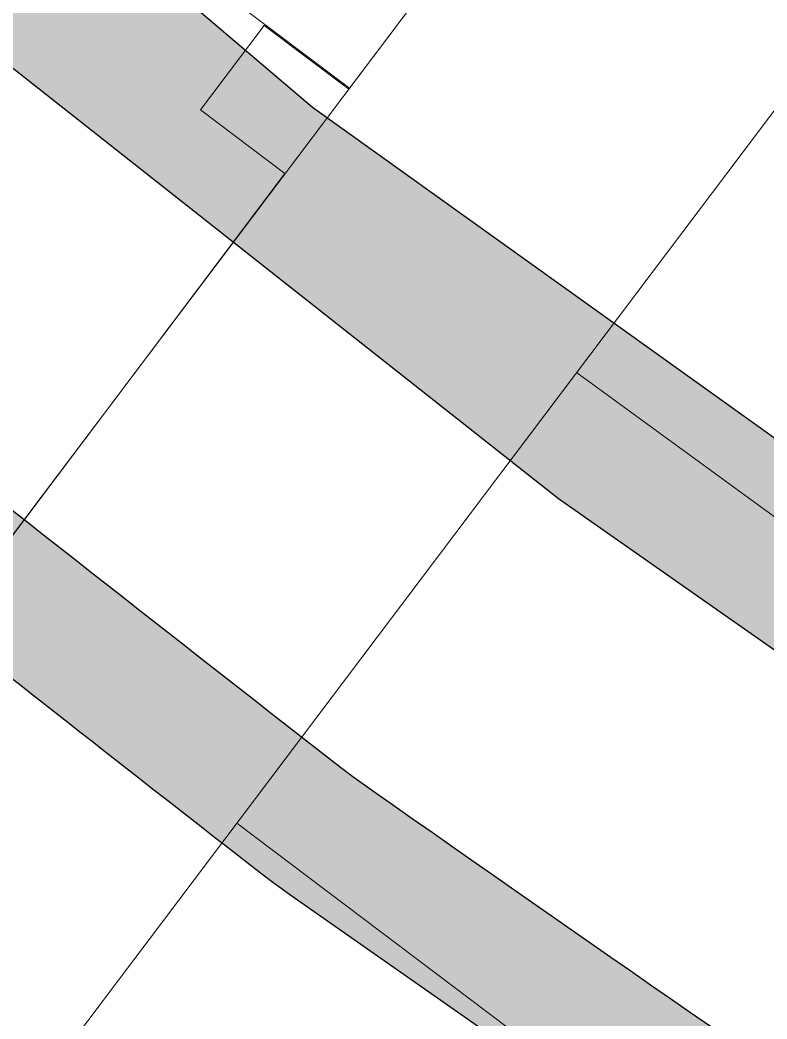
# Model space of a CAD drawing. Header units: metres. Extents: x 286532 to 329498, y 7396783 to 7466136.
# Drawn here: x 321344.71 to 321361.66, y 7403114.06 to 7403136.73 of the extents above; entities that cross this region are included whole.
import ezdxf

# ---------------------------------------------------------------- set-up
doc = ezdxf.new("R2010")
doc.units = ezdxf.units.M
doc.header["$LTSCALE"] = 10
doc.layers.get('0').update_dxf_attribs({"color": 255})
for name, color, linetype, lineweight in [('_  ARQ-AUX-001', 1, 'Continuous', 5), ('_AUX-PLATAFORMA EXISTENTE', 252, 'Continuous', 25), ('ARQ-GEN', 1, 'Continuous', 5)]:
    doc.layers.add(name, color=color, linetype=linetype, lineweight=lineweight)

# ---------------------------------------------------------------- blocks, each defined once
blk = doc.blocks.new('ESTAÇÃO VILA CLARICE1 - ESTAÇÃO VILA CLARICE-2308461-IMPLANTAÇÃO VILA CLARICE')
at = {"layer": 'ARQ-GEN', "lineweight": 20}
for p, q in [((312.2430884074026, 488.6143430813193), (319.8299279678895, 489.5654790561315)), ((321.4230614963475, 476.857676177342), (301.2414527420472, 473.9980849164875))]:
    blk.add_line(p, q, dxfattribs=at)
blk = doc.blocks.new('Modelos genéricos 1 - Modelos genéricos 1-2317652-IMPLANTAÇÃO VILA CLARICE')
at = {"layer": 'ARQ-GEN', "lineweight": 20}
blk.add_line((338.5113665416494, 476.9394436777184), (329.6152508313317, 475.8241682562841), dxfattribs=at)
blk = doc.blocks.new('Modelos genéricos 2 - Modelos genéricos 1-2328692-IMPLANTAÇÃO VILA CLARICE')
at = {"layer": 'ARQ-GEN', "lineweight": 20}
for p, q in [((338.6872421366391, 495.0097832980508), (336.2837257550395, 494.7084627180696)), ((341.276423648776, 474.356895334862), (338.6872421366391, 495.0097832980508)), ((336.2837257550395, 494.7084627180696), (338.8729072671766, 474.0555747548809)), ((338.8729072671766, 474.0555747548809), (341.276423648776, 474.356895334862))]:
    blk.add_line(p, q, dxfattribs=at)
blk = doc.blocks.new('estação_vila-clarice')
at = {"layer": '_AUX-PLATAFORMA EXISTENTE', "true_color": 0xa1a1a1}
h = blk.add_hatch(color=253, dxfattribs=at)
edge = h.paths.add_edge_path()
edge.add_arc((-337.7376336369198, -611.3182987207547), 701.4101742703558, 61.08047891714057, 61.80341794122034)
edge.add_arc((836.6687367792474, 1268.005655466579), 1516.947963212419, 234.9110509330616, 236.2399966365415, ccw=False)
edge.add_arc((963.4534298246726, 1310.952712160535), 1626.8935794366, 231.3460129177506, 232.12580583220262, ccw=False)
edge.add_arc((1689.856328085007, 1949.596163256094), 2584.842602776674, 226.8345085922357, 227.611385942715, ccw=False)
edge.add_arc((61.19676670420449, 222.4954836331308), 211.0463705909374, 215.8782103798924, 228.5694832359106, ccw=False)
edge.add_arc((20459.59774605482, 14976.65600613225), 25386.03426012247, 215.8115014855416, 215.8782103804673, ccw=False)
edge.add_arc((116.3874643881572, 298.4612752832472), 300.2692703749921, 215.5294376067457, 215.8115014824808, ccw=False)
edge.add_line((-127.9767890905496, 123.9684492032975), (-130.4182402573642, 122.2250857297331))
edge.add_arc((116.3874643885065, 298.4612752934918), 303.2692703816858, 215.5294376083099, 215.811501484142)
edge.add_arc((20459.59774533944, 14976.65600596555), 25389.03425944479, 215.811501486181, 215.8782103811073)
edge.add_arc((61.19676670851186, 222.4954836331308), 214.0463705942376, 215.8782103791235, 228.5572845334976)
edge.add_arc((1689.856328002294, 1949.596163269132), 2587.842602730096, 226.8355110617563, 227.6135510543865)
edge.add_arc((963.4534298434155, 1310.952712145634), 1629.893579436599, 231.3425741180338, 232.1283695256588)
edge.add_arc((836.6687367483974, 1268.005655460991), 1519.94796318986, 234.908301611099, 236.2454999710641)
edge.add_arc((-337.7376336419838, -611.3182987170294), 698.410174270343, 61.08047891663642, 61.81535738849749, ccw=False)
edge.add_line((0, 0), (1.450741896405816, 2.625899454578757))
h = blk.add_hatch(color=253, dxfattribs=at)
edge = h.paths.add_edge_path()
edge.add_arc((132.4944794493495, 296.6289301831275), 301.542807186246, 213.4671461323834, 218.0625595082868)
edge.add_arc((214.7136914748116, 361.0103127593175), 405.9696296434707, 218.0625595079026, 227.3794871438462)
edge.add_line((-60.18436491885222, 62.27564991638064), (-36.25758970103925, 41.94427597522736))
edge.add_line((-36.25758970103925, 41.94427597522736), (-6.711668575881049, 20.79537547752261))
edge.add_line((-6.711668575881049, 20.79537547752261), (7.478121816180646, 12.7028696462512))
edge.add_line((7.478121816180646, 12.7028696462512), (5.651162048336118, 9.356335306540132))
edge.add_line((5.651162048336118, 9.356335306540132), (-9.371587688452564, 18.12555007264018))
edge.add_line((-9.371587688452564, 18.12555007264018), (-30.67621589719784, 33.06055723782629))
edge.add_line((-30.67621589719784, 33.06055723782629), (-47.62683778163046, 46.4295591218397))
edge.add_line((-47.62683778163046, 46.4295591218397), (-62.25422200252069, 59.93494288716465))
edge.add_arc((214.7136914754519, 361.0103127593175), 409.0936365185792, 218.0625595077976, 227.388152515206, ccw=False)
edge.add_arc((132.4944794956828, 296.6289302157238), 304.6668141173537, 213.4883015503995, 218.0625595076706, ccw=False)
edge.add_line((-121.5971856329124, 128.5239233402535), (-119.0531846932718, 130.3405143804848))
at = {"layer": '_  ARQ-AUX-001'}
for p, q in [((-49.9013000036939, 23.1760063553229), (-29.66202782723121, 50.00500895269215)), ((-32.79365333006717, 45.85375351365656), (-35.43594446289353, 42.35115544311702)), ((-45.02034235798055, 16.36232508439571), (-23.30342473473866, 45.15008159540594)), ((-44.96692730521318, 16.43313161190599), (-23.2754809979233, 45.1871235659346)), ((-37.35190851171501, 43.79652105923742), (-38.79727412760258, 41.88055700995028)), ((-35.43594446289353, 42.35115544311702), (-37.35190851171501, 43.79652105923742)), ((-38.79727412760258, 41.88055700995028), (-36.88131007872289, 40.43519139382988)), ((-36.88131007872289, 40.43519139382988), (-46.74154822481796, 27.36454574298114))]:
    blk.add_line(p, q, dxfattribs=at)
at = {"layer": '_AUX-PLATAFORMA EXISTENTE', "color": 1}
for points in [[(-119.0531846932718, 130.3405143804848, 0.02005396113585082), (-104.9216499981703, 110.7213024646044, 0.04067517556414535), (-60.18436491885222, 62.27564991638064), (-36.25758970103925, 41.94427597522736), (-6.711668575881049, 20.79537547752261), (7.478121816180646, 12.7028696462512), (5.651162048336118, 9.356335306540132), (-9.371587688452564, 18.12555007264018), (-30.67621589719784, 33.06055723782629), (-47.62683778163046, 46.4295591218397), (-62.25422200252069, 59.93494288716465, -0.04071304799337884), (-107.3812995169428, 108.7952850200236, -0.01996161625638863), (-121.5971856329124, 128.5239233402535)], [(1.450741896405816, 2.625899454578757, 0.003154427027888069), (-6.322595521749463, 6.856680618599057, -0.005798684518268564), (-35.34491737443022, 26.74689514935017, -0.003402501590409307), (-52.72985699196579, 40.45901032350957, -0.00338977989596244), (-78.4550003092154, 64.2616234458983, -0.05543279782681901), (-109.8066320450744, 98.80874968040735, -0.0002910724724253117), (-127.1148131423979, 122.7675771350041, -0.001230736454531537), (-127.9767890905496, 123.9684492032975), (-130.4182402573642, 122.2250857297331, 0.00123073645495497), (-129.5476522792596, 121.0122157093138, 0.0002910724724278087), (-112.2374257839983, 97.0505569158122, 0.05537940755197206), (-80.47429904597811, 62.04250643216074, 0.003394852937730697), (-54.68009584827814, 38.17731791827828, 0.003428692713260076), (-37.12913795479108, 24.33404085785151, 0.005834694743522285), (-7.8683632495231, 4.281438104808331, -0.003206523223533759), (0, 0)]]:
    blk.add_lwpolyline(points, format="xyb", close=True, dxfattribs=at)
at = {"layer": 'ARQ-GEN', "lineweight": 20, "rotation": 135.8241210623515}
for name in ['Modelos genéricos 2 - Modelos genéricos 1-2328692-IMPLANTAÇÃO VILA CLARICE', 'Modelos genéricos 1 - Modelos genéricos 1-2317652-IMPLANTAÇÃO VILA CLARICE', 'ESTAÇÃO VILA CLARICE1 - ESTAÇÃO VILA CLARICE-2308461-IMPLANTAÇÃO VILA CLARICE']:
    blk.add_blockref(name, (532.567327368015, 153.9406438823789), dxfattribs=at)

msp = doc.modelspace()

# ---------------------------------------------------------------- block references
msp.add_blockref('estação_vila-clarice', (321387.6050588488, 7403092.807788947))

doc.saveas('drawing.dxf')
